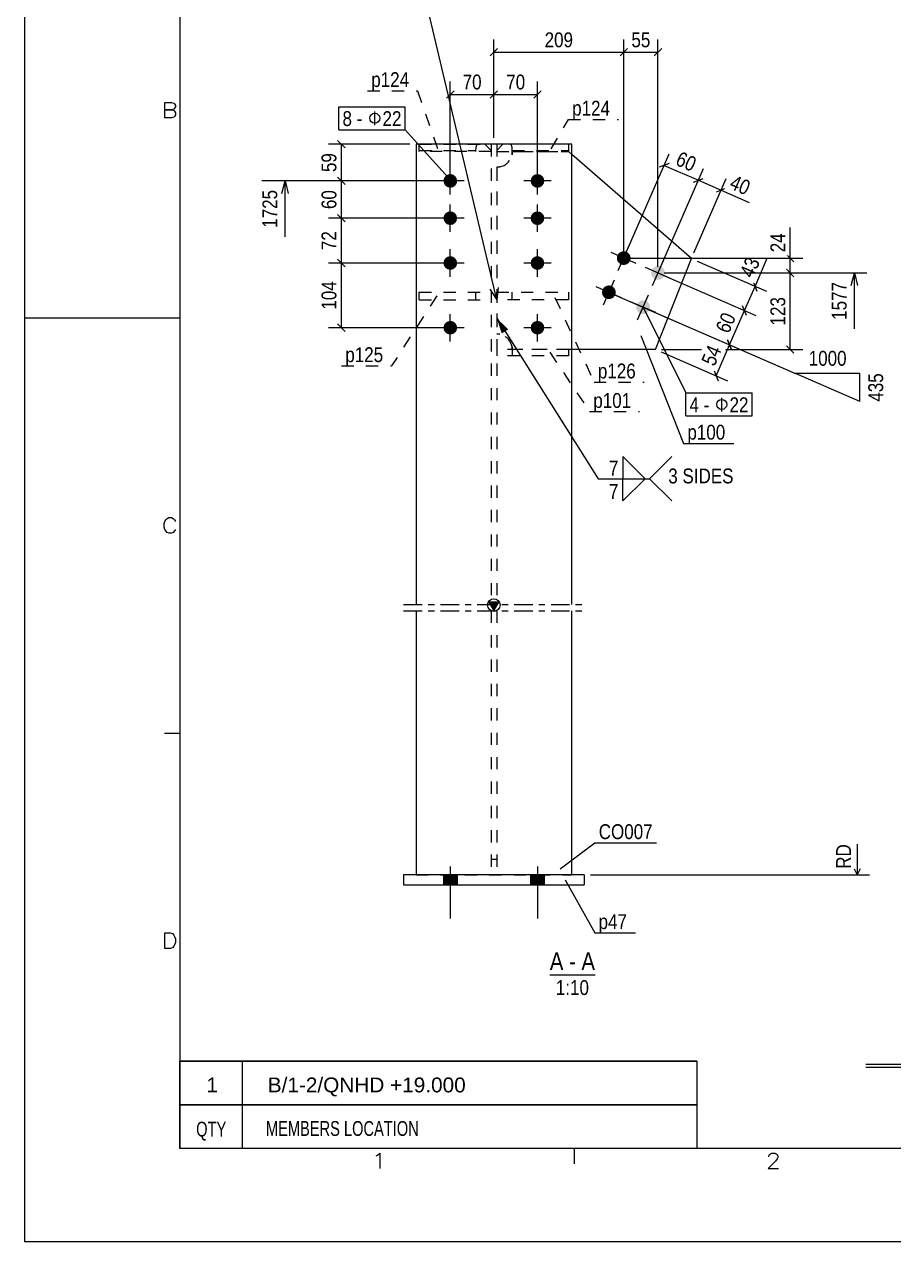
# Model space of a CAD drawing. Header units: millimetres. Extents: x -196 to 224, y -57 to 240.
# Drawn here: x -195.7 to -56.1, y -56.6 to 139.1 of the extents above; entities that cross this region are included whole.
import ezdxf

# ---------------------------------------------------------------- set-up
doc = ezdxf.new("R2010")
doc.units = ezdxf.units.MM
doc.linetypes.add('DXK_LINE_DOT2', pattern=[3.9198, 1.9599, -1.9599])
doc.linetypes.add('DXK_LINE_DOT3', pattern=[5.9187, 2.979, -0.9799, 0.9799, -0.9799])
doc.layers.add('WELD_LABELS', color=5, linetype='Continuous')
doc.styles.add('Arial', font='ARIAL.TTF', dxfattribs={"height": 0.2})
doc.styles.add('Arial Narrow', font='ARIALN.TTF', dxfattribs={"height": 0.2})

# ---------------------------------------------------------------- blocks, each defined once
blk = doc.blocks.new('Unknown-234525283-28874')
at = {"color": 7, "linetype": 'Continuous'}
for p, q in [((-60.53, -28.06), (29.47, -28.06)), ((-60.53, -28.56), (29.47, -28.56))]:
    blk.add_line(p, q, dxfattribs=at)
at = {"color": 3, "style": 'Arial Narrow'}
blk.add_text('1    Column    CO007', height=4.7721, dxfattribs=at).set_placement((-40.25, -27.19))
blk = doc.blocks.new('Unknown-234525283-28876')
at = {"color": 7, "linetype": 'Continuous'}
for p, q in [((-87.69, -27.59), (-170.69, -27.59)), ((-170.69, -27.59), (-87.69, -27.59)), ((-170.69, -34.59), (-170.69, -27.59)), ((-160.69, -27.59), (-160.69, -34.59)), ((-87.69, -27.59), (-87.69, -34.59)), ((-87.69, -34.59), (-170.69, -34.59)), ((-87.69, -34.59), (-170.69, -34.59)), ((-170.69, -34.59), (-87.69, -34.59)), ((-170.69, -41.59), (-170.69, -34.59)), ((-160.69, -34.59), (-160.69, -41.59)), ((-87.69, -34.59), (-87.69, -41.59)), ((-87.69, -41.59), (-170.69, -41.59))]:
    blk.add_line(p, q, dxfattribs=at)
at = {"color": 7, "linetype": 'Continuous', "style": 'Arial'}
blk.add_text('1', height=2.39, dxfattribs=at).set_placement((-166.45, -32.59))
at = {"color": 7, "style": 'Arial'}
blk.add_text('B/1-2/QNHD +19.000', height=2.3877, dxfattribs=at).set_placement((-156.59, -32.59))
at = {"color": 7, "linetype": 'Continuous', "style": 'Arial Narrow', "width": 0.86}
for s, height, p in [('MEMBERS LOCATION', 2.3861, (-156.89, -39.59)), ('QTY', 2.386, (-168.09, -39.69))]:
    blk.add_text(s, height=height, dxfattribs=at).set_placement(p)
blk = doc.blocks.new('Unknown-234525283-28878')
at = {"color": 7, "linetype": 'Continuous'}
for p, q in [((-195.69, 240.41), (-195.69, -56.59)), ((-170.69, 225.41), (-170.69, -41.59)), ((-173.1, 124.04), (-173.1, 126.54)), ((-173.1, 126.54), (-172.03, 126.54)), ((-172.03, 125.35), (-173.1, 125.35)), ((-173.1, 125.35), (-172.03, 125.35)), ((-172.03, 126.54), (-171.67, 126.42)), ((-171.67, 125.47), (-172.03, 125.35)), ((-172.03, 125.35), (-171.67, 125.23)), ((-171.67, 126.42), (-171.55, 126.3)), ((-171.55, 125.59), (-171.67, 125.47)), ((-171.67, 125.23), (-171.55, 125.11)), ((-171.55, 126.3), (-171.43, 126.06)), ((-171.43, 125.82), (-171.55, 125.59)), ((-171.43, 126.06), (-171.43, 125.82)), ((-172.03, 124.04), (-173.1, 124.04)), ((-171.67, 124.16), (-172.03, 124.04)), ((-171.55, 124.28), (-171.67, 124.16)), ((-171.55, 125.11), (-171.43, 124.87)), ((-171.43, 124.52), (-171.55, 124.28)), ((-171.43, 124.87), (-171.43, 124.52)), ((-195.69, 91.91), (-170.69, 91.91)), ((-173.22, 58.84), (-173.1, 59.19)), ((-173.22, 58.24), (-173.22, 58.84)), ((-173.1, 59.19), (-172.98, 59.43)), ((-172.98, 59.43), (-172.74, 59.67)), ((-172.74, 59.67), (-172.51, 59.79)), ((-172.51, 59.79), (-172.03, 59.79)), ((-172.03, 59.79), (-171.79, 59.67)), ((-171.79, 59.67), (-171.55, 59.43)), ((-171.55, 59.43), (-171.43, 59.19)), ((-173.1, 57.88), (-173.22, 58.24)), ((-172.98, 57.65), (-173.1, 57.88)), ((-172.74, 57.41), (-172.98, 57.65)), ((-172.51, 57.29), (-172.74, 57.41)), ((-172.03, 57.29), (-172.51, 57.29)), ((-171.79, 57.41), (-172.03, 57.29)), ((-171.55, 57.65), (-171.79, 57.41)), ((-171.43, 57.88), (-171.55, 57.65)), ((-173.19, 25.16), (-170.69, 25.16)), ((-173.1, -9.46), (-173.1, -6.96)), ((-173.1, -6.96), (-172.27, -6.96)), ((-172.27, -6.96), (-171.91, -7.08)), ((-171.91, -7.08), (-171.67, -7.32)), ((-171.67, -7.32), (-171.55, -7.56)), ((-171.55, -7.56), (-171.43, -7.91)), ((-172.27, -9.46), (-173.1, -9.46)), ((-171.91, -9.34), (-172.27, -9.46)), ((-171.67, -9.1), (-171.91, -9.34)), ((-171.55, -8.87), (-171.67, -9.1)), ((-171.43, -8.51), (-171.55, -8.87)), ((-171.43, -7.91), (-171.43, -8.51)), ((209.31, -41.59), (-170.69, -41.59)), ((-139.2, -42.81), (-138.96, -42.69)), ((-138.96, -42.69), (-138.61, -42.34)), ((-138.61, -42.34), (-138.61, -44.84)), ((-107.35, -41.59), (-107.35, -44.09)), ((-76.1, -42.81), (-75.98, -42.57)), ((-76.1, -42.93), (-76.1, -42.81)), ((-75.98, -42.57), (-75.86, -42.46)), ((-75.86, -42.46), (-75.62, -42.34)), ((-75.62, -42.34), (-75.15, -42.34)), ((-75.15, -42.34), (-74.91, -42.46)), ((-74.91, -42.46), (-74.79, -42.57)), ((-74.79, -42.57), (-74.67, -42.81)), ((-74.67, -42.81), (-74.67, -43.05)), ((-75.03, -43.65), (-76.22, -44.84)), ((-76.22, -44.84), (-74.55, -44.84)), ((-74.79, -43.29), (-75.03, -43.65)), ((-74.67, -43.05), (-74.79, -43.29)), ((224.31, -56.59), (-195.69, -56.59))]:
    blk.add_line(p, q, dxfattribs=at)
blk = doc.blocks.new('Unknown-234525283-11 - 2163')
at = {"color": 6, "linetype": 'Continuous'}
blk.add_line((-111.29, -13.69), (-104.02, -13.69), dxfattribs=at)
at = {"color": 0, "linetype": 'Continuous'}
for points in [[(-109.1, -12.94), (-109.1, -9.94), (-111.29, -9.94), (-111.29, -12.94)], [(-104.99, -16.94), (-104.99, -14.44), (-110.32, -14.44), (-110.32, -16.94)]]:
    blk.add_wipeout(points, dxfattribs=at)
at = {"color": 6, "linetype": 'Continuous', "style": 'Arial Narrow'}
blk.add_text('1:10', height=2.386, dxfattribs=at).set_placement((-110.32, -16.94))
at = {"color": 0, "linetype": 'Continuous'}
blk.add_wipeout([(-107.11, -12.94), (-107.11, -9.94), (-108.2, -9.94), (-108.2, -12.94)], dxfattribs=at)
at = {"color": 6, "linetype": 'Continuous', "style": 'Arial Narrow'}
for s, p in [('A', (-111.29, -12.94)), ('-', (-108.2, -12.94))]:
    blk.add_text(s, height=2.86, dxfattribs=at).set_placement(p)
at = {"color": 0, "linetype": 'Continuous'}
blk.add_wipeout([(-104.02, -12.94), (-104.02, -9.94), (-106.21, -9.94), (-106.21, -12.94)], dxfattribs=at)
at = {"color": 6, "linetype": 'Continuous', "style": 'Arial Narrow'}
blk.add_text('A', height=2.86, dxfattribs=at).set_placement((-106.21, -12.94))
blk = doc.blocks.new('Part-234525283-2171 - 2163')
at = {"color": 7, "linetype": 'DXK_LINE_DOT2'}
for p, q in [((-119.82, 96.02), (-119.82, 96.02)), ((-119.82, 96.02), (-108.27, 96.02)), ((-119.82, 94.82), (-119.82, 96.02)), ((-119.82, 96.02), (-119.82, 94.82)), ((-117.32, 94.82), (-117.32, 96.02)), ((-117.32, 94.82), (-117.32, 96.02)), ((-108.27, 96.02), (-108.27, 94.82)), ((-108.27, 96.02), (-108.27, 94.82)), ((-119.82, 94.82), (-119.82, 94.82)), ((-108.27, 94.82), (-119.82, 94.82))]:
    blk.add_line(p, q, dxfattribs=at)
blk = doc.blocks.new('Part-234525283-2172 - 2163')
at = {"color": 7, "linetype": 'DXK_LINE_DOT2'}
for p, q in [((-119.82, 96.02), (-119.82, 96.02)), ((-119.82, 96.02), (-108.27, 96.02)), ((-119.82, 94.82), (-119.82, 96.02)), ((-119.82, 96.02), (-119.82, 94.82)), ((-117.32, 94.82), (-117.32, 96.02)), ((-117.32, 94.82), (-117.32, 96.02)), ((-108.27, 96.02), (-108.27, 94.82)), ((-108.27, 96.02), (-108.27, 94.82)), ((-119.82, 94.82), (-119.82, 94.82)), ((-108.27, 94.82), (-119.82, 94.82))]:
    blk.add_line(p, q, dxfattribs=at)
blk = doc.blocks.new('Part-234525283-2164 - 2163')
at = {"color": 2, "linetype": 'Continuous'}
for p, q in [((-105.77, 2.36), (-134.77, 2.36)), ((-134.77, 2.36), (-134.77, 0.76)), ((-105.77, 2.36), (-105.77, 0.76)), ((-134.77, 0.76), (-105.77, 0.76))]:
    blk.add_line(p, q, dxfattribs=at)
blk = doc.blocks.new('Part-234525283-2165 - 2163')
at = {"color": 7, "linetype": 'DXK_LINE_DOT2'}
for p, q in [((-117.32, 118.62), (-117.36, 118.13)), ((-117.36, 118.13), (-117.32, 118.62)), ((-117.32, 118.62), (-108.27, 118.62)), ((-108.27, 118.62), (-107.77, 118.18)), ((-119.33, 116.16), (-119.82, 116.12)), ((-119.82, 116.12), (-119.33, 116.16)), ((-119.82, 116.12), (-119.82, 89.32)), ((-119.82, 89.32), (-119.33, 89.27)), ((-119.33, 89.27), (-119.82, 89.32)), ((-117.36, 87.3), (-117.32, 86.82)), ((-117.32, 86.82), (-117.36, 87.3)), ((-107.77, 86.82), (-117.32, 86.82))]:
    blk.add_line(p, q, dxfattribs=at)
at = {"color": 2, "linetype": 'Continuous'}
for p, q in [((-88.54, 101.42), (-107.77, 118.18)), ((-94.33, 86.82), (-88.54, 101.42)), ((-94.33, 86.82), (-107.77, 86.82))]:
    blk.add_line(p, q, dxfattribs=at)
at = {"color": 7, "linetype": 'DXK_LINE_DOT2'}
for centre, start, end in [((-119.82, 118.62), 281.25, 348.75), ((-119.82, 118.62), 281.25, 348.75), ((-119.82, 86.82), 11.25, 78.75), ((-119.82, 86.82), 11.25, 78.75)]:
    blk.add_arc(centre, 2.5, start, end, dxfattribs=at)
blk = doc.blocks.new('Part-234525283-2166 - 2163')
at = {"color": 7, "linetype": 'DXK_LINE_DOT2'}
for p, q in [((-108.27, 86.82), (-119.82, 86.82)), ((-119.82, 86.82), (-119.82, 85.82)), ((-117.32, 86.82), (-117.32, 85.82)), ((-108.27, 86.82), (-108.27, 85.82)), ((-108.27, 85.82), (-119.82, 85.82))]:
    blk.add_line(p, q, dxfattribs=at)
blk = doc.blocks.new('Part-234525283-2168 - 2163')
at = {"color": 7, "linetype": 'DXK_LINE_DOT2'}
for p, q in [((-132.27, 119.82), (-121.72, 119.82)), ((-132.27, 118.62), (-132.27, 119.82)), ((-123.03, 119.77), (-123.17, 119.3)), ((-123, 119.82), (-123.03, 119.77)), ((-123.03, 119.77), (-123, 119.82)), ((-120.72, 118.82), (-121.72, 119.82)), ((-132.27, 118.82), (-123.22, 118.82)), ((-120.72, 118.62), (-132.27, 118.62)), ((-123.17, 119.3), (-123.22, 118.82)), ((-123.22, 118.82), (-123.22, 118.62)), ((-120.72, 118.82), (-120.72, 118.62))]:
    blk.add_line(p, q, dxfattribs=at)
blk = doc.blocks.new('Part-234525283-2169 - 2163')
at = {"color": 7, "linetype": 'DXK_LINE_DOT2'}
for p, q in [((-132.27, 94.82), (-132.27, 96.02)), ((-132.27, 96.02), (-120.72, 96.02)), ((-123.22, 96.02), (-123.22, 94.82)), ((-120.72, 96.02), (-120.72, 94.82)), ((-132.27, 94.82), (-120.72, 94.82))]:
    blk.add_line(p, q, dxfattribs=at)
blk = doc.blocks.new('Part-234525283-2170 - 2163')
at = {"color": 7, "linetype": 'DXK_LINE_DOT2'}
for p, q in [((-119.82, 118.82), (-118.82, 119.82)), ((-108.27, 119.82), (-118.82, 119.82)), ((-117.51, 119.77), (-117.53, 119.82)), ((-117.53, 119.82), (-117.51, 119.77)), ((-117.36, 119.3), (-117.51, 119.77)), ((-108.27, 119.82), (-108.27, 118.62)), ((-119.82, 118.82), (-119.82, 118.62)), ((-119.82, 118.62), (-108.27, 118.62)), ((-117.32, 118.82), (-117.36, 119.3)), ((-117.32, 118.62), (-117.32, 118.82)), ((-117.32, 118.82), (-108.27, 118.82))]:
    blk.add_line(p, q, dxfattribs=at)
blk = doc.blocks.new('Part-234525283-2173 - 2163')
at = {"linetype": 'Continuous'}
blk.add_hatch(color=2, dxfattribs=at).paths.add_polyline_path([(-120.27, 44.85), (-121.07, 46.25), (-119.47, 46.25)])
at = {"color": 2, "linetype": 'Continuous'}
for p, q in [((-107.77, 119.82), (-132.77, 119.82)), ((-132.77, 119.82), (-132.77, 45.82)), ((-107.77, 45.82), (-107.77, 119.82)), ((-120.27, 44.85), (-121.07, 46.25)), ((-121.07, 46.25), (-119.47, 46.25)), ((-119.47, 46.25), (-120.27, 44.85)), ((-132.77, 44.82), (-132.77, 2.36)), ((-107.77, 2.36), (-107.77, 44.82))]:
    blk.add_line(p, q, dxfattribs=at)
at = {"color": 7, "linetype": 'DXK_LINE_DOT2'}
for p, q in [((-120.72, 119.82), (-120.72, 45.82)), ((-119.82, 119.82), (-119.82, 45.82)), ((-120.72, 44.82), (-120.72, 2.36)), ((-119.82, 44.82), (-119.82, 2.36)), ((-119.82, 4.86), (-120.72, 4.86)), ((-132.77, 2.36), (-107.77, 2.36))]:
    blk.add_line(p, q, dxfattribs=at)
at = {"color": 4, "linetype": 'DXK_LINE_DOT3'}
for p, q in [((-134.77, 45.82), (-105.77, 45.82)), ((-134.77, 44.82), (-105.77, 44.82))]:
    blk.add_line(p, q, dxfattribs=at)
at = {"color": 2, "linetype": 'Continuous'}
blk.add_circle((-120.27, 45.75), 1, dxfattribs=at)
blk = doc.blocks.new('Bolt-234525283-2174 - 2163')
at = {"linetype": 'Continuous'}
for points in [[(-128.37, 0.76), (-126.17, 0.76), (-126.17, 2.36), (-128.37, 2.36)], [(-128.37, 0.76), (-126.17, 0.76), (-126.17, 2.36), (-128.37, 2.36)], [(-114.37, 0.76), (-112.17, 0.76), (-112.17, 2.36), (-114.37, 2.36)], [(-114.37, 0.76), (-112.17, 0.76), (-112.17, 2.36), (-114.37, 2.36)]]:
    blk.add_hatch(color=3, dxfattribs=at).paths.add_polyline_path(points)
at = {"color": 3, "linetype": 'Continuous'}
for p, q in [((-128.37, 2.36), (-128.37, 0.76)), ((-128.37, 2.36), (-128.37, 0.76)), ((-127.27, 3.7), (-127.27, -4.64)), ((-127.27, 3.7), (-127.27, -4.64)), ((-126.17, 2.36), (-126.17, 0.76)), ((-126.17, 2.36), (-126.17, 0.76)), ((-114.37, 2.36), (-114.37, 0.76)), ((-114.37, 2.36), (-114.37, 0.76)), ((-113.27, 3.7), (-113.27, -4.64)), ((-113.27, 3.7), (-113.27, -4.64)), ((-112.17, 2.36), (-112.17, 0.76)), ((-112.17, 2.36), (-112.17, 0.76))]:
    blk.add_line(p, q, dxfattribs=at)
blk = doc.blocks.new('Bolt-234525283-2175 - 2163')
at = {"linetype": 'Continuous'}
for points in [[(-99.85, 100.5, -1), (-98.97, 102.52, -1)], [(-94.35, 98.11, -1), (-93.47, 100.13, -1)], [(-102.24, 95, -1), (-101.36, 97.02, -1)], [(-96.74, 92.61, -1), (-95.86, 94.63, -1)]]:
    blk.add_hatch(color=3, dxfattribs=at).paths.add_polyline_path(points)
at = {"color": 3, "linetype": 'Continuous'}
for p, q in [((-97.39, 100.63), (-101.43, 102.39)), ((-100.29, 99.49), (-98.53, 103.53)), ((-91.89, 98.24), (-95.92, 100)), ((-94.78, 97.1), (-93.03, 101.14)), ((-102.68, 93.99), (-100.92, 98.03)), ((-99.78, 95.13), (-103.82, 96.89)), ((-94.28, 92.74), (-98.32, 94.49)), ((-97.18, 91.6), (-95.42, 95.63))]:
    blk.add_line(p, q, dxfattribs=at)
blk = doc.blocks.new('Bolt-234525283-2176 - 2163')
at = {"linetype": 'Continuous'}
for points in [[(-128.37, 113.92, -1), (-126.17, 113.92, -1)], [(-114.37, 113.92, -1), (-112.17, 113.92, -1)], [(-128.37, 107.92, -1), (-126.17, 107.92, -1)], [(-114.37, 107.92, -1), (-112.17, 107.92, -1)], [(-128.37, 100.72, -1), (-126.17, 100.72, -1)], [(-114.37, 100.72, -1), (-112.17, 100.72, -1)], [(-128.37, 90.32, -1), (-126.17, 90.32, -1)], [(-114.37, 90.32, -1), (-112.17, 90.32, -1)]]:
    blk.add_hatch(color=3, dxfattribs=at).paths.add_polyline_path(points)
at = {"color": 3, "linetype": 'Continuous'}
for p, q in [((-127.27, 111.72), (-127.27, 116.12)), ((-113.27, 111.72), (-113.27, 116.12)), ((-125.07, 113.92), (-129.47, 113.92)), ((-111.07, 113.92), (-115.47, 113.92)), ((-127.27, 105.72), (-127.27, 110.12)), ((-113.27, 105.72), (-113.27, 110.12)), ((-125.07, 107.92), (-129.47, 107.92)), ((-111.07, 107.92), (-115.47, 107.92)), ((-127.27, 98.52), (-127.27, 102.92)), ((-113.27, 98.52), (-113.27, 102.92)), ((-125.07, 100.72), (-129.47, 100.72)), ((-111.07, 100.72), (-115.47, 100.72)), ((-127.27, 88.12), (-127.27, 92.52)), ((-113.27, 88.12), (-113.27, 92.52)), ((-125.07, 90.32), (-129.47, 90.32)), ((-111.07, 90.32), (-115.47, 90.32))]:
    blk.add_line(p, q, dxfattribs=at)
blk = doc.blocks.new('StraightDimension-234525283-2807 - 2163')
at = {"color": 7, "linetype": 'Continuous'}
for p, q in [((-128.27, 107.92), (-146.82, 107.92)), ((-144.17, 107.32), (-145.37, 108.52)), ((-144.77, 100.72), (-144.77, 107.92)), ((-128.27, 100.72), (-146.82, 100.72)), ((-145.37, 101.32), (-144.17, 100.12))]:
    blk.add_line(p, q, dxfattribs=at)
at = {"color": 0}
blk.add_wipeout([(-145.07, 106.34), (-148.57, 106.34), (-148.57, 102.29), (-145.07, 102.29)], dxfattribs=at)
at = {"color": 4, "style": 'Arial Narrow'}
blk.add_text('72', height=2.386, rotation=90.0002, dxfattribs=at).set_placement((-145.57, 102.79))
blk = doc.blocks.new('StraightDimension-234525283-3724 - 2163')
at = {"color": 7, "linetype": 'Continuous'}
for p, q in [((-93.51, 100.04), (-86.61, 115.9)), ((-88.21, 113.71), (-86.63, 114.33)), ((-88.14, 102.34), (-82.94, 114.3)), ((-87.42, 114.02), (-83.76, 112.42)), ((-82.97, 112.73), (-84.55, 112.11))]:
    blk.add_line(p, q, dxfattribs=at)
at = {"color": 0}
blk.add_wipeout([(-79.52, 110.91), (-78.13, 114.12), (-81.84, 115.73), (-83.24, 112.52)], dxfattribs=at)
at = {"color": 7, "linetype": 'Continuous'}
blk.add_line((-83.76, 112.42), (-79.24, 110.46), dxfattribs=at)
blk.add_line((-83.76, 112.42), (-79.24, 110.46), dxfattribs=at)
at = {"color": 4, "style": 'Arial Narrow'}
blk.add_text('40', height=2.386, rotation=-23.5142, dxfattribs=at).set_placement((-82.58, 112.78))
blk = doc.blocks.new('StraightDimension-234525283-4280 - 2163')
at = {"color": 7, "linetype": 'Continuous'}
for p, q in [((-92.99, 98.72), (-78.18, 92.28)), ((-95.38, 93.22), (-80.57, 86.78)), ((-82.41, 87.57), (-80.02, 93.07)), ((-79.7, 92.29), (-80.33, 93.86)), ((-82.72, 88.36), (-82.1, 86.78))]:
    blk.add_line(p, q, dxfattribs=at)
at = {"color": 0}
blk.add_wipeout([(-80.68, 92.3), (-83.89, 93.7), (-85.5, 89.98), (-82.29, 88.59)], dxfattribs=at)
at = {"color": 4, "style": 'Arial Narrow'}
blk.add_text('60', height=2.386, rotation=66.486, dxfattribs=at).set_placement((-82.55, 89.25))
blk = doc.blocks.new('StraightDimension-234525283-3642 - 2163')
at = {"color": 7, "linetype": 'Continuous'}
for p, q in [((-98.81, 135.2), (-100.01, 134)), ((-99.41, 102.51), (-99.41, 136.65)), ((-94.51, 134), (-93.31, 135.2)), ((-93.91, 100.12), (-93.91, 136.65)), ((-99.41, 134.6), (-93.91, 134.6))]:
    blk.add_line(p, q, dxfattribs=at)
at = {"color": 0}
blk.add_wipeout([(-94.63, 134.9), (-94.63, 138.4), (-98.68, 138.4), (-98.68, 134.9)], dxfattribs=at)
at = {"color": 4, "style": 'Arial Narrow'}
blk.add_text('55', height=2.386, dxfattribs=at).set_placement((-98.18, 135.4))
blk = doc.blocks.new('StraightDimension-234525283-4279 - 2163')
at = {"color": 7, "linetype": 'Continuous'}
for p, q in [((-87.63, 101.02), (-76.49, 96.17)), ((-92.99, 98.72), (-78.18, 92.28)), ((-80.02, 93.07), (-78.32, 96.97)), ((-78.63, 97.76), (-78.01, 96.18)), ((-79.7, 92.29), (-80.33, 93.86))]:
    blk.add_line(p, q, dxfattribs=at)
at = {"color": 0}
blk.add_wipeout([(-76.81, 101.2), (-80.02, 102.6), (-81.63, 98.89), (-78.42, 97.49)], dxfattribs=at)
at = {"color": 7, "linetype": 'Continuous'}
blk.add_line((-78.32, 96.97), (-76.36, 101.49), dxfattribs=at)
blk.add_line((-78.32, 96.97), (-76.36, 101.49), dxfattribs=at)
at = {"color": 4, "style": 'Arial Narrow'}
blk.add_text('43', height=2.386, rotation=66.486, dxfattribs=at).set_placement((-78.68, 98.15))
blk = doc.blocks.new('StraightDimension-234525283-2802 - 2163')
at = {"color": 7, "linetype": 'Continuous'}
for p, q in [((-120.27, 120.82), (-120.27, 129.87)), ((-113.27, 114.92), (-113.27, 129.87)), ((-119.67, 128.42), (-120.87, 127.22)), ((-120.27, 127.82), (-113.27, 127.82)), ((-113.87, 127.22), (-112.67, 128.42))]:
    blk.add_line(p, q, dxfattribs=at)
at = {"color": 0}
blk.add_wipeout([(-114.74, 128.12), (-114.74, 131.62), (-118.79, 131.62), (-118.79, 128.12)], dxfattribs=at)
at = {"color": 4, "style": 'Arial Narrow'}
blk.add_text('70', height=2.386, dxfattribs=at).set_placement((-118.29, 128.62))
blk = doc.blocks.new('StraightDimension-234525283-3681 - 2163')
at = {"color": 7, "linetype": 'Continuous'}
for p, q in [((-92.91, 99.12), (-70.67, 99.12)), ((-72.07, 98.52), (-73.27, 99.72)), ((-72.67, 86.82), (-72.67, 99.12)), ((-93.33, 86.82), (-70.67, 86.82)), ((-73.27, 87.42), (-72.07, 86.22))]:
    blk.add_line(p, q, dxfattribs=at)
at = {"color": 0}
blk.add_wipeout([(-72.97, 95.75), (-76.47, 95.75), (-76.47, 90.18), (-72.97, 90.18)], dxfattribs=at)
at = {"color": 4, "style": 'Arial Narrow'}
blk.add_text('123', height=2.386, rotation=90.0002, dxfattribs=at).set_placement((-73.47, 90.68))
blk = doc.blocks.new('StraightDimension-234525283-4351 - 2163')
at = {"color": 7, "linetype": 'Continuous'}
for p, q in [((-92.91, 99.12), (-60.36, 99.12)), ((-62.86, 97.12), (-62.36, 99.12)), ((-62.36, 99.12), (-61.86, 97.12)), ((-62.36, 90.15), (-62.36, 99.12))]:
    blk.add_line(p, q, dxfattribs=at)
at = {"color": 0, "linetype": 'Continuous'}
blk.add_wipeout([(-62.41, 7.81), (-65.91, 7.81), (-65.91, 2.85), (-62.41, 2.85)], dxfattribs=at)
at = {"color": 7, "linetype": 'Continuous'}
for p, q in [((-61.91, 7.31), (-61.91, 2.36)), ((-104.77, 2.36), (-59.91, 2.36)), ((-62.41, 3.36), (-61.91, 2.36)), ((-61.41, 3.36), (-61.91, 2.36))]:
    blk.add_line(p, q, dxfattribs=at)
at = {"color": 4, "linetype": 'Continuous', "style": 'Arial Narrow'}
blk.add_text('RD', height=2.386, rotation=90.0002, dxfattribs=at).set_placement((-62.91, 3.35))
at = {"color": 0}
blk.add_wipeout([(-63.11, 98.18), (-66.61, 98.18), (-66.61, 91.09), (-63.11, 91.09)], dxfattribs=at)
at = {"color": 4, "style": 'Arial Narrow'}
blk.add_text('1577', height=2.386, rotation=90.0002, dxfattribs=at).set_placement((-63.61, 91.59))
blk = doc.blocks.new('StraightDimension-234525283-2803 - 2163')
at = {"color": 7, "linetype": 'Continuous'}
for p, q in [((-127.27, 114.92), (-127.27, 129.87)), ((-120.27, 120.82), (-120.27, 129.87)), ((-126.67, 128.42), (-127.87, 127.22)), ((-127.27, 127.82), (-120.27, 127.82)), ((-120.87, 127.22), (-119.67, 128.42))]:
    blk.add_line(p, q, dxfattribs=at)
at = {"color": 0}
blk.add_wipeout([(-121.74, 128.12), (-121.74, 131.62), (-125.79, 131.62), (-125.79, 128.12)], dxfattribs=at)
at = {"color": 4, "style": 'Arial Narrow'}
blk.add_text('70', height=2.386, dxfattribs=at).set_placement((-125.29, 128.62))
blk = doc.blocks.new('StraightDimension-234525283-2805 - 2163')
at = {"color": 7, "linetype": 'Continuous'}
for p, q in [((-133.77, 119.82), (-146.82, 119.82)), ((-144.17, 119.22), (-145.37, 120.42)), ((-144.77, 113.92), (-144.77, 119.82)), ((-128.27, 113.92), (-146.82, 113.92)), ((-145.37, 114.52), (-144.17, 113.32))]:
    blk.add_line(p, q, dxfattribs=at)
at = {"color": 0}
blk.add_wipeout([(-145.07, 118.89), (-148.57, 118.89), (-148.57, 114.84), (-145.07, 114.84)], dxfattribs=at)
at = {"color": 4, "style": 'Arial Narrow'}
blk.add_text('59', height=2.386, rotation=90.0002, dxfattribs=at).set_placement((-145.57, 115.34))
blk = doc.blocks.new('StraightDimension-234525283-2806 - 2163')
at = {"color": 7, "linetype": 'Continuous'}
for p, q in [((-128.27, 113.92), (-146.82, 113.92)), ((-144.17, 113.32), (-145.37, 114.52)), ((-144.77, 107.92), (-144.77, 113.92)), ((-128.27, 107.92), (-146.82, 107.92)), ((-145.37, 108.52), (-144.17, 107.32))]:
    blk.add_line(p, q, dxfattribs=at)
at = {"color": 0}
blk.add_wipeout([(-145.07, 112.94), (-148.57, 112.94), (-148.57, 108.89), (-145.07, 108.89)], dxfattribs=at)
at = {"color": 4, "style": 'Arial Narrow'}
blk.add_text('60', height=2.386, rotation=90.0002, dxfattribs=at).set_placement((-145.57, 109.39))
blk = doc.blocks.new('StraightDimension-234525283-2808 - 2163')
at = {"color": 7, "linetype": 'Continuous'}
for p, q in [((-128.27, 100.72), (-146.82, 100.72)), ((-144.17, 100.12), (-145.37, 101.32)), ((-144.77, 90.32), (-144.77, 100.72)), ((-128.27, 90.32), (-146.82, 90.32)), ((-145.37, 90.92), (-144.17, 89.72))]:
    blk.add_line(p, q, dxfattribs=at)
at = {"color": 0}
blk.add_wipeout([(-145.07, 98.3), (-148.57, 98.3), (-148.57, 92.73), (-145.07, 92.73)], dxfattribs=at)
at = {"color": 4, "style": 'Arial Narrow'}
blk.add_text('104', height=2.386, rotation=90.0002, dxfattribs=at).set_placement((-145.57, 93.23))
blk = doc.blocks.new('StraightDimension-234525283-4281 - 2163')
at = {"color": 7, "linetype": 'Continuous'}
for p, q in [((-95.38, 93.22), (-80.57, 86.78)), ((-82.1, 86.78), (-82.72, 88.36)), ((-93.41, 86.42), (-82.75, 81.78)), ((-84.58, 82.58), (-82.41, 87.57)), ((-84.89, 83.37), (-84.27, 81.79))]:
    blk.add_line(p, q, dxfattribs=at)
at = {"color": 0}
blk.add_wipeout([(-82.96, 87.05), (-86.17, 88.45), (-87.79, 84.73), (-84.58, 83.34)], dxfattribs=at)
at = {"color": 4, "style": 'Arial Narrow'}
blk.add_text('54', height=2.386, rotation=66.486, dxfattribs=at).set_placement((-84.84, 84))
blk = doc.blocks.new('AngleDimension-234525283-3197 - 2163')
at = {"color": 7, "linetype": 'Continuous'}
for p, q in [((-100.89, 95.61), (-71.81, 82.96)), ((-61.49, 82.96), (-71.81, 82.96)), ((-61.49, 78.47), (-71.81, 82.96)), ((-61.49, 78.47), (-61.49, 82.96))]:
    blk.add_line(p, q, dxfattribs=at)
at = {"color": 0}
for points in [[(-63.11, 83.71), (-63.11, 87.21), (-70.2, 87.21), (-70.2, 83.71)], [(-57.24, 83.5), (-60.74, 83.5), (-60.74, 77.93), (-57.24, 77.93)]]:
    blk.add_wipeout(points, dxfattribs=at)
at = {"color": 4, "style": 'Arial Narrow'}
blk.add_text('1000', height=2.386, dxfattribs=at).set_placement((-69.7, 84.21))
blk.add_text('435', height=2.386, rotation=90.0002, dxfattribs=at).set_placement((-57.74, 78.43))
blk = doc.blocks.new('StraightDimension-234525283-3643 - 2163')
at = {"color": 7, "linetype": 'Continuous'}
for p, q in [((-119.67, 135.2), (-120.87, 134)), ((-120.27, 120.82), (-120.27, 136.65)), ((-100.01, 134), (-98.81, 135.2)), ((-99.41, 102.51), (-99.41, 136.65)), ((-120.27, 134.6), (-99.41, 134.6))]:
    blk.add_line(p, q, dxfattribs=at)
at = {"color": 0}
blk.add_wipeout([(-107.05, 134.9), (-107.05, 138.4), (-112.62, 138.4), (-112.62, 134.9)], dxfattribs=at)
at = {"color": 4, "style": 'Arial Narrow'}
blk.add_text('209', height=2.386, dxfattribs=at).set_placement((-112.12, 135.4))
blk = doc.blocks.new('StraightDimension-234525283-3680 - 2163')
at = {"color": 7, "linetype": 'Continuous'}
for p, q in [((-73.27, 102.11), (-72.07, 100.91)), ((-98.41, 101.51), (-70.67, 101.51)), ((-72.67, 99.12), (-72.67, 101.51)), ((-92.91, 99.12), (-70.67, 99.12)), ((-72.07, 98.52), (-73.27, 99.72))]:
    blk.add_line(p, q, dxfattribs=at)
at = {"color": 0}
blk.add_wipeout([(-72.97, 106), (-76.47, 106), (-76.47, 101.95), (-72.97, 101.95)], dxfattribs=at)
at = {"color": 7, "linetype": 'Continuous'}
blk.add_line((-72.67, 101.51), (-72.67, 106.43), dxfattribs=at)
blk.add_line((-72.67, 101.51), (-72.67, 106.43), dxfattribs=at)
at = {"color": 4, "style": 'Arial Narrow'}
blk.add_text('24', height=2.386, rotation=90.0002, dxfattribs=at).set_placement((-73.47, 102.45))
blk = doc.blocks.new('StraightDimension-234525283-3725 - 2163')
at = {"color": 7, "linetype": 'Continuous'}
for p, q in [((-99.01, 102.43), (-92.11, 118.29)), ((-92.14, 116.72), (-93.72, 116.1)), ((-93.51, 100.04), (-86.61, 115.9)), ((-92.93, 116.41), (-87.42, 114.02)), ((-88.21, 113.71), (-86.63, 114.33))]:
    blk.add_line(p, q, dxfattribs=at)
at = {"color": 0}
blk.add_wipeout([(-88.2, 114.68), (-86.8, 117.89), (-90.51, 119.51), (-91.91, 116.3)], dxfattribs=at)
at = {"color": 4, "style": 'Arial Narrow'}
blk.add_text('60', height=2.386, rotation=-23.5142, dxfattribs=at).set_placement((-91.25, 116.56))
blk = doc.blocks.new('StraightDimension-234525283-4363 - 2163')
at = {"color": 7, "linetype": 'Continuous'}
for p, q in [((-128.27, 113.92), (-157.57, 113.92)), ((-154.32, 111.92), (-153.82, 113.92)), ((-153.82, 113.92), (-153.32, 111.92)), ((-153.82, 104.95), (-153.82, 113.92))]:
    blk.add_line(p, q, dxfattribs=at)
at = {"color": 0}
blk.add_wipeout([(-154.57, 112.98), (-158.07, 112.98), (-158.07, 105.88), (-154.57, 105.88)], dxfattribs=at)
at = {"color": 4, "style": 'Arial Narrow'}
blk.add_text('1725', height=2.386, rotation=90.0002, dxfattribs=at).set_placement((-155.07, 106.38))
blk = doc.blocks.new('Mark-234525283-2228 - 2163')
at = {"color": 0}
blk.add_wipeout([(-94.75, 8.12), (-94.75, 10.62), (-103.43, 10.62), (-103.43, 8.12)], dxfattribs=at)
blk.add_wipeout([(-94.75, 8.12), (-94.75, 10.62), (-103.43, 10.62), (-103.43, 8.12)], dxfattribs=at)
at = {"color": 7, "linetype": 'Continuous'}
for p, q in [((-109.65, 3.36), (-104.03, 7.52)), ((-104.03, 7.52), (-94.15, 7.52))]:
    blk.add_line(p, q, dxfattribs=at)
at = {"color": 3, "style": 'Arial Narrow'}
blk.add_text('CO007', height=2.386, dxfattribs=at).set_placement((-103.43, 8.12))
blk = doc.blocks.new('Mark-234525283-2833 - 2163')
at = {"color": 0}
blk.add_wipeout([(-87.33, 76.74), (-87.33, 79.24), (-88.85, 79.24), (-88.85, 76.74)], dxfattribs=at)
blk.add_wipeout([(-87.33, 76.74), (-87.33, 79.24), (-88.85, 79.24), (-88.85, 76.74)], dxfattribs=at)
at = {"color": 7, "linetype": 'Continuous'}
for p in [(-96.3, 93.62), (-89.45, 76.14)]:
    blk.add_line(p, (-89.45, 79.84), dxfattribs=at)
at = {"color": 0}
blk.add_wipeout([(-85.67, 76.74), (-85.67, 79.24), (-86.58, 79.24), (-86.58, 76.74)], dxfattribs=at)
blk.add_wipeout([(-85.67, 76.74), (-85.67, 79.24), (-86.58, 79.24), (-86.58, 76.74)], dxfattribs=at)
at = {"color": 3, "style": 'Arial Narrow'}
blk.add_text('4', height=2.39, dxfattribs=at).set_placement((-88.85, 76.74))
at = {"color": 0}
blk.add_wipeout([(-82.42, 76.74), (-82.42, 79.24), (-84.92, 79.24), (-84.92, 76.74)], dxfattribs=at)
at = {"color": 3, "linetype": 'Continuous'}
blk.add_line((-83.67, 76.86), (-83.67, 79.05), dxfattribs=at)
at = {"color": 3, "style": 'Arial Narrow'}
blk.add_text('-', height=2.39, dxfattribs=at).set_placement((-86.58, 76.74))
at = {"color": 0}
blk.add_wipeout([(-79.37, 76.74), (-79.37, 79.24), (-82.42, 79.24), (-82.42, 76.74)], dxfattribs=at)
blk.add_wipeout([(-79.37, 76.74), (-79.37, 79.24), (-82.42, 79.24), (-82.42, 76.74)], dxfattribs=at)
at = {"color": 7, "linetype": 'Continuous'}
for p, q in [((-89.45, 79.84), (-78.77, 79.84)), ((-78.77, 76.14), (-78.77, 79.84)), ((-89.45, 76.14), (-78.77, 76.14))]:
    blk.add_line(p, q, dxfattribs=at)
at = {"color": 3, "linetype": 'Continuous'}
blk.add_circle((-83.67, 77.99), 0.812, dxfattribs=at)
at = {"color": 3, "style": 'Arial Narrow'}
blk.add_text('22', height=2.386, dxfattribs=at).set_placement((-82.42, 76.74))
blk = doc.blocks.new('Mark-234525283-2204 - 2163')
at = {"color": 0}
blk.add_wipeout([(-98.89, -6.34), (-98.89, -3.84), (-103.46, -3.84), (-103.46, -6.34)], dxfattribs=at)
blk.add_wipeout([(-98.89, -6.34), (-98.89, -3.84), (-103.46, -3.84), (-103.46, -6.34)], dxfattribs=at)
at = {"color": 7, "linetype": 'Continuous'}
for p, q in [((-108.81, 1.56), (-104.06, -6.94)), ((-104.06, -6.94), (-97.54, -6.94))]:
    blk.add_line(p, q, dxfattribs=at)
at = {"color": 3, "style": 'Arial Narrow'}
blk.add_text('p47', height=2.386, dxfattribs=at).set_placement((-103.46, -6.34))
blk = doc.blocks.new('Mark-234525283-2207 - 2163')
at = {"color": 0}
blk.add_wipeout([(-83.09, 72.33), (-83.09, 74.83), (-89.19, 74.83), (-89.19, 72.33)], dxfattribs=at)
blk.add_wipeout([(-83.09, 72.33), (-83.09, 74.83), (-89.19, 74.83), (-89.19, 72.33)], dxfattribs=at)
at = {"color": 7, "linetype": 'Continuous'}
for p, q in [((-96.66, 89.09), (-89.79, 71.73)), ((-89.79, 71.73), (-81.74, 71.73))]:
    blk.add_line(p, q, dxfattribs=at)
at = {"color": 3, "style": 'Arial Narrow'}
blk.add_text('p100', height=2.386, dxfattribs=at).set_placement((-89.19, 72.33))
blk = doc.blocks.new('Mark-234525283-2213 - 2163')
at = {"color": 7, "linetype": 'DXK_LINE_DOT2'}
blk.add_line((-129.28, 119.08), (-132.52, 128.41), dxfattribs=at)
at = {"color": 0}
blk.add_wipeout([(-133.87, 129.01), (-133.87, 131.51), (-139.97, 131.51), (-139.97, 129.01)], dxfattribs=at)
blk.add_wipeout([(-133.87, 129.01), (-133.87, 131.51), (-139.97, 131.51), (-139.97, 129.01)], dxfattribs=at)
at = {"color": 7, "linetype": 'DXK_LINE_DOT2'}
blk.add_line((-140.57, 128.41), (-132.52, 128.41), dxfattribs=at)
at = {"color": 3, "style": 'Arial Narrow'}
blk.add_text('p124', height=2.386, dxfattribs=at).set_placement((-139.97, 129.01))
blk = doc.blocks.new('Mark-234525283-2216 - 2163')
at = {"color": 7, "linetype": 'DXK_LINE_DOT2'}
blk.add_line((-129.45, 95.42), (-136.7, 84.19), dxfattribs=at)
at = {"color": 0}
blk.add_wipeout([(-138.05, 84.79), (-138.05, 87.29), (-144.14, 87.29), (-144.14, 84.79)], dxfattribs=at)
blk.add_wipeout([(-138.05, 84.79), (-138.05, 87.29), (-144.14, 87.29), (-144.14, 84.79)], dxfattribs=at)
at = {"color": 7, "linetype": 'DXK_LINE_DOT2'}
blk.add_line((-144.74, 84.19), (-136.7, 84.19), dxfattribs=at)
at = {"color": 3, "style": 'Arial Narrow'}
blk.add_text('p125', height=2.386, dxfattribs=at).set_placement((-144.14, 84.79))
blk = doc.blocks.new('Mark-234525283-3745 - 2163')
at = {"color": 0}
blk.add_wipeout([(-98.21, 77.43), (-98.21, 79.93), (-104.3, 79.93), (-104.3, 77.43)], dxfattribs=at)
blk.add_wipeout([(-98.21, 77.43), (-98.21, 79.93), (-104.3, 79.93), (-104.3, 77.43)], dxfattribs=at)
at = {"color": 7, "linetype": 'DXK_LINE_DOT2'}
for p, q in [((-111.29, 86.37), (-104.9, 76.83)), ((-104.9, 76.83), (-96.86, 76.83))]:
    blk.add_line(p, q, dxfattribs=at)
at = {"color": 3, "style": 'Arial Narrow'}
blk.add_text('p101', height=2.386, dxfattribs=at).set_placement((-104.3, 77.43))
blk = doc.blocks.new('Mark-234525283-2219 - 2163')
at = {"color": 0}
blk.add_wipeout([(-101.6, 124.41), (-101.6, 126.91), (-107.7, 126.91), (-107.7, 124.41)], dxfattribs=at)
blk.add_wipeout([(-101.6, 124.41), (-101.6, 126.91), (-107.7, 126.91), (-107.7, 124.41)], dxfattribs=at)
at = {"color": 7, "linetype": 'DXK_LINE_DOT2'}
for p, q in [((-111.05, 119.08), (-108.3, 123.81)), ((-108.3, 123.81), (-100.25, 123.81))]:
    blk.add_line(p, q, dxfattribs=at)
at = {"color": 3, "style": 'Arial Narrow'}
blk.add_text('p124', height=2.386, dxfattribs=at).set_placement((-107.7, 124.41))
blk = doc.blocks.new('Mark-234525283-2222 - 2163')
at = {"color": 0}
blk.add_wipeout([(-97.48, 82.17), (-97.48, 84.67), (-103.57, 84.67), (-103.57, 82.17)], dxfattribs=at)
blk.add_wipeout([(-97.48, 82.17), (-97.48, 84.67), (-103.57, 84.67), (-103.57, 82.17)], dxfattribs=at)
at = {"color": 7, "linetype": 'DXK_LINE_DOT2'}
for p, q in [((-110.47, 95.16), (-104.17, 81.57)), ((-104.17, 81.57), (-96.13, 81.57))]:
    blk.add_line(p, q, dxfattribs=at)
at = {"color": 3, "style": 'Arial Narrow'}
blk.add_text('p126', height=2.386, dxfattribs=at).set_placement((-103.57, 82.17))
blk = doc.blocks.new('Mark-234525283-2834 - 2163')
at = {"color": 0}
blk.add_wipeout([(-143.07, 122.74), (-143.07, 125.24), (-144.59, 125.24), (-144.59, 122.74)], dxfattribs=at)
blk.add_wipeout([(-143.07, 122.74), (-143.07, 125.24), (-144.59, 125.24), (-144.59, 122.74)], dxfattribs=at)
at = {"color": 7, "linetype": 'Continuous'}
blk.add_line((-145.19, 122.14), (-145.19, 125.84), dxfattribs=at)
at = {"color": 0}
blk.add_wipeout([(-141.41, 122.74), (-141.41, 125.24), (-142.32, 125.24), (-142.32, 122.74)], dxfattribs=at)
blk.add_wipeout([(-141.41, 122.74), (-141.41, 125.24), (-142.32, 125.24), (-142.32, 122.74)], dxfattribs=at)
at = {"color": 3, "style": 'Arial Narrow'}
blk.add_text('8', height=2.39, dxfattribs=at).set_placement((-144.59, 122.74))
at = {"color": 0}
blk.add_wipeout([(-138.16, 122.74), (-138.16, 125.24), (-140.66, 125.24), (-140.66, 122.74)], dxfattribs=at)
at = {"color": 3, "linetype": 'Continuous'}
blk.add_line((-139.41, 122.86), (-139.41, 125.05), dxfattribs=at)
at = {"color": 3, "style": 'Arial Narrow'}
blk.add_text('-', height=2.39, dxfattribs=at).set_placement((-142.32, 122.74))
at = {"color": 0}
blk.add_wipeout([(-135.11, 122.74), (-135.11, 125.24), (-138.16, 125.24), (-138.16, 122.74)], dxfattribs=at)
blk.add_wipeout([(-135.11, 122.74), (-135.11, 125.24), (-138.16, 125.24), (-138.16, 122.74)], dxfattribs=at)
at = {"color": 7, "linetype": 'Continuous'}
for p, q in [((-145.19, 125.84), (-134.51, 125.84)), ((-134.51, 122.14), (-134.51, 125.84)), ((-145.19, 122.14), (-134.51, 122.14)), ((-127.13, 113.92), (-134.51, 122.14))]:
    blk.add_line(p, q, dxfattribs=at)
at = {"color": 3, "linetype": 'Continuous'}
blk.add_circle((-139.41, 123.99), 0.812, dxfattribs=at)
at = {"color": 3, "style": 'Arial Narrow'}
blk.add_text('22', height=2.386, dxfattribs=at).set_placement((-138.16, 122.74))
blk = doc.blocks.new('WeldMark-234525283-4087 - 2163')
at = {"linetype": 'Continuous'}
blk.add_hatch(color=3, dxfattribs=at).paths.add_polyline_path([(-119.01, 89.4), (-119.82, 91.84), (-117.95, 90.06)])
at = {"color": 3, "linetype": 'Continuous'}
for p, q in [((-119.82, 91.84), (-103.54, 66.05)), ((-95.26, 66.05), (-91.69, 69.62)), ((-95.26, 66.05), (-91.69, 62.48))]:
    blk.add_line(p, q, dxfattribs=at)
at = {"color": 0}
blk.add_wipeout([(-100.06, 66.35), (-100.06, 69.25), (-101.99, 69.25), (-101.99, 66.35)], dxfattribs=at)
at = {"color": 3, "linetype": 'Continuous'}
for p, q in [((-95.98, 66.05), (-99.55, 69.62)), ((-99.55, 69.62), (-99.55, 66.05)), ((-99.55, 66.05), (-95.98, 66.05))]:
    blk.add_line(p, q, dxfattribs=at)
at = {"color": 3, "style": 'Arial Narrow'}
blk.add_text('7', height=2.39, dxfattribs=at).set_placement((-101.79, 66.55))
at = {"color": 0, "linetype": 'Continuous'}
blk.add_wipeout([(-81.76, 65.3), (-81.76, 67.8), (-92.26, 67.8), (-92.26, 65.3)], dxfattribs=at)
for points in [[(-81.76, 65.3), (-81.76, 67.8), (-92.26, 67.8), (-92.26, 65.3)], [(-100.06, 62.6), (-100.06, 65.5), (-101.99, 65.5), (-101.99, 62.6)]]:
    blk.add_wipeout(points, dxfattribs=at)
at = {"color": 3, "linetype": 'Continuous'}
for p, q in [((-103.54, 66.05), (-95.26, 66.05)), ((-99.55, 66.05), (-95.98, 66.05)), ((-95.98, 66.05), (-99.55, 62.48)), ((-99.55, 62.48), (-99.55, 66.05))]:
    blk.add_line(p, q, dxfattribs=at)
at = {"color": 3, "linetype": 'Continuous', "style": 'Arial Narrow'}
for s, height, p in [('3 SIDES', 2.386, (-92.26, 65.3)), ('7', 2.39, (-101.79, 62.8))]:
    blk.add_text(s, height=height, dxfattribs=at).set_placement(p)

msp = doc.modelspace()

# ---------------------------------------------------------------- linework, layer by layer
at = {"layer": 'WELD_LABELS', "color": 5}
for p in [(-120.92, 96.49), (-119.58, 96.8)]:
    msp.add_line(p, (-119.82, 94.82), dxfattribs=at)

# ---------------------------------------------------------------- block references
for name in ['Unknown-234525283-28878', 'Part-234525283-2173 - 2163', 'Part-234525283-2168 - 2163', 'Part-234525283-2170 - 2163', 'Part-234525283-2165 - 2163', 'Bolt-234525283-2176 - 2163', 'Bolt-234525283-2175 - 2163', 'Part-234525283-2169 - 2163', 'Part-234525283-2171 - 2163', 'Part-234525283-2172 - 2163', 'Part-234525283-2166 - 2163', 'Part-234525283-2164 - 2163', 'Bolt-234525283-2174 - 2163', 'Unknown-234525283-28874', 'Unknown-234525283-28876']:
    msp.add_blockref(name, (0, 0))

# ---------------------------------------------------------------- next in the draw order: block references
for name in ['StraightDimension-234525283-2802 - 2163', 'StraightDimension-234525283-3724 - 2163', 'StraightDimension-234525283-2807 - 2163', 'StraightDimension-234525283-4280 - 2163', 'Unknown-234525283-11 - 2163']:
    msp.add_blockref(name, (0, 0))

# ---------------------------------------------------------------- next in the draw order: block references
for name in ['StraightDimension-234525283-3642 - 2163', 'StraightDimension-234525283-2803 - 2163', 'StraightDimension-234525283-2808 - 2163']:
    msp.add_blockref(name, (0, 0))

# ---------------------------------------------------------------- next in the draw order: block references
for name in ['StraightDimension-234525283-3643 - 2163', 'StraightDimension-234525283-2805 - 2163', 'StraightDimension-234525283-4279 - 2163', 'Mark-234525283-2216 - 2163']:
    msp.add_blockref(name, (0, 0))

# ---------------------------------------------------------------- next in the draw order: block references
for name in ['Mark-234525283-2213 - 2163', 'Mark-234525283-2219 - 2163', 'StraightDimension-234525283-2806 - 2163', 'StraightDimension-234525283-3681 - 2163']:
    msp.add_blockref(name, (0, 0))

# ---------------------------------------------------------------- next in the draw order: block references
for name in ['StraightDimension-234525283-4363 - 2163', 'StraightDimension-234525283-4351 - 2163']:
    msp.add_blockref(name, (0, 0))

# ---------------------------------------------------------------- next in the draw order: block references
for name in ['Mark-234525283-2834 - 2163', 'StraightDimension-234525283-3680 - 2163', 'StraightDimension-234525283-4281 - 2163', 'Mark-234525283-2228 - 2163', 'Mark-234525283-2204 - 2163']:
    msp.add_blockref(name, (0, 0))

# ---------------------------------------------------------------- next in the draw order: linework, layer by layer
msp.add_line((-119.82, 94.82), (-131.32, 143.47), dxfattribs=at)

# ---------------------------------------------------------------- next in the draw order: block references
for name in ['StraightDimension-234525283-3725 - 2163', 'AngleDimension-234525283-3197 - 2163']:
    msp.add_blockref(name, (0, 0))

# ---------------------------------------------------------------- next in the draw order: block references
msp.add_blockref('Mark-234525283-2833 - 2163', (0, 0))

# ---------------------------------------------------------------- next in the draw order: block references
msp.add_blockref('Mark-234525283-2207 - 2163', (0, 0))

# ---------------------------------------------------------------- next in the draw order: block references
msp.add_blockref('Mark-234525283-3745 - 2163', (0, 0))

# ---------------------------------------------------------------- next in the draw order: block references
msp.add_blockref('Mark-234525283-2222 - 2163', (0, 0))

# ---------------------------------------------------------------- next in the draw order: block references
msp.add_blockref('WeldMark-234525283-4087 - 2163', (0, 0))

doc.saveas('drawing.dxf')
